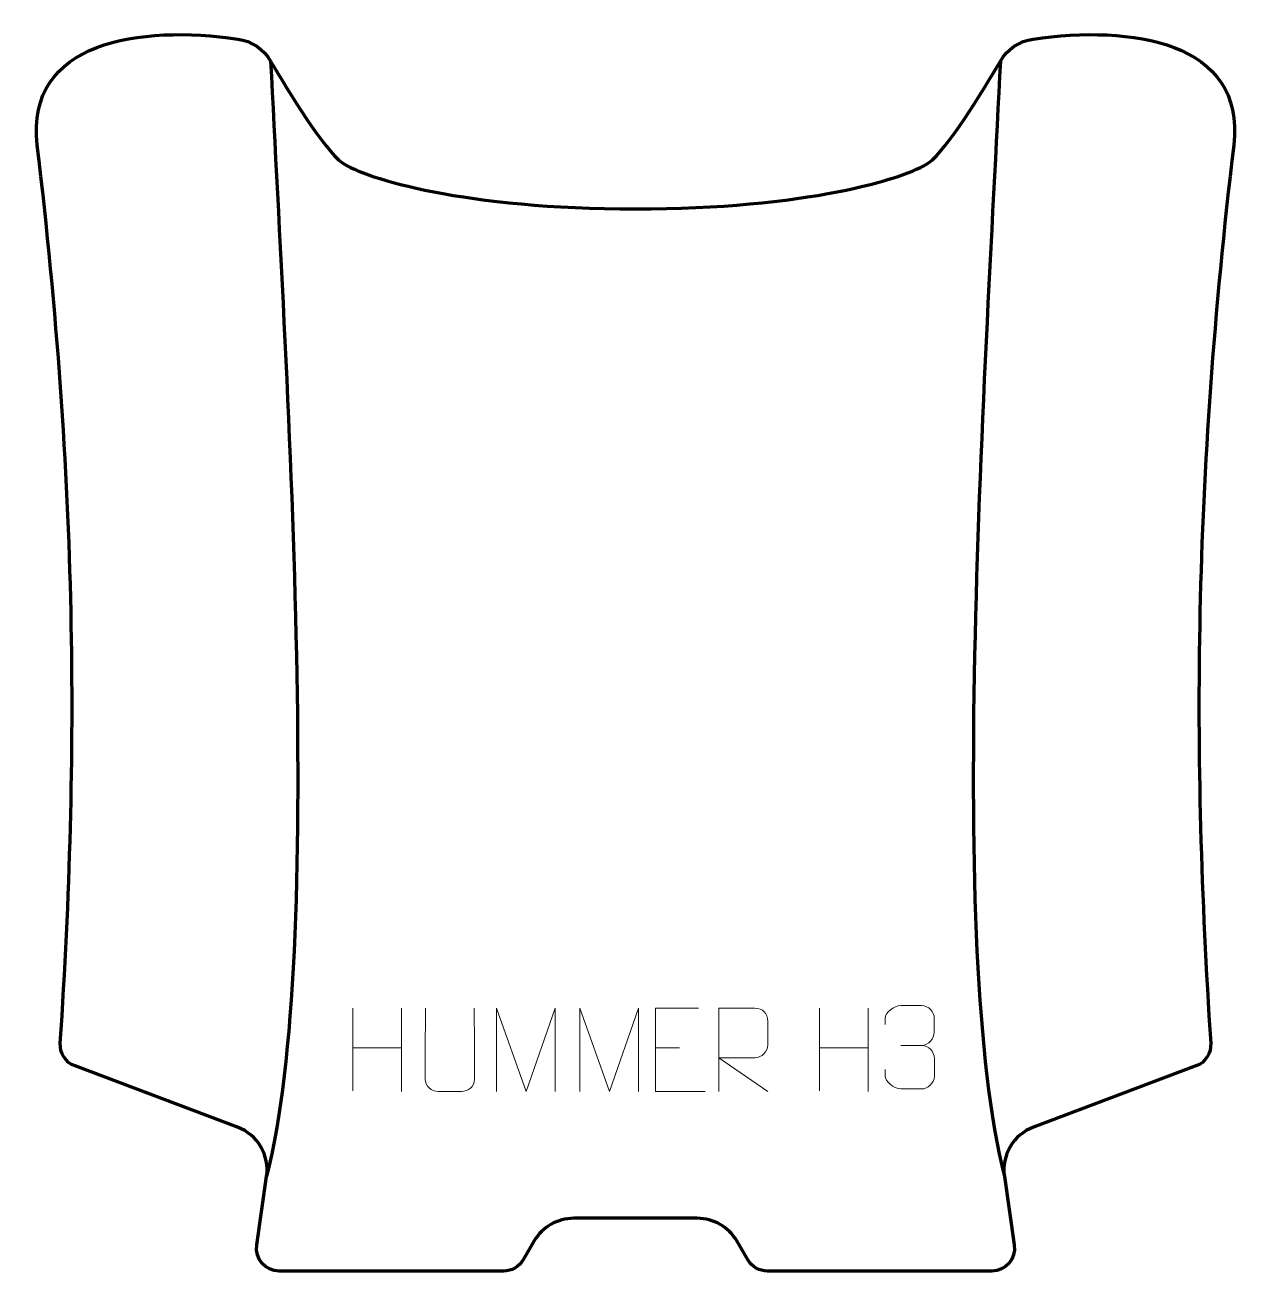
# Model space of a CAD drawing. Header units: millimetres. Extents: x -183 to 830, y -630 to 470.
# Drawn here: x -183.2 to 183.2, y -185.4 to 188.3 of the extents above; entities that cross this region are included whole.
import ezdxf

# ---------------------------------------------------------------- set-up
doc = ezdxf.new("R2010")
doc.units = ezdxf.units.MM
doc.header["$MEASUREMENT"] = 0
for name, color, linetype in [('layer 1', 7, 'Continuous'), ('layer 2', 7, 'Continuous'), ('layer 3', 7, 'Continuous')]:
    doc.layers.add(name, color=color, linetype=linetype)

msp = doc.modelspace()

# ---------------------------------------------------------------- linework, layer by layer
at = {"layer": 'layer 1', "color": 250, "lineweight": 9}
for points in [[(-84.8064, -106.5636), (-84.8064, -106.5636), (-84.8064, -131.3411), (-84.8064, -131.3411)], [(-70.1631, -106.5636), (-70.1631, -106.5636), (-70.1631, -131.5171), (-70.1631, -131.5171)], [(55.1936, -106.5636), (55.1936, -106.5636), (55.1936, -131.3411), (55.1936, -131.3411)], [(69.8369, -106.5636), (69.8369, -106.5636), (69.8369, -131.5171), (69.8369, -131.5171)], [(-84.8064, -118.4459), (-84.8064, -118.4459), (-70.1631, -118.4455), (-70.1631, -118.4455)], [(6.0145, -118.4359), (6.0145, -118.4359), (13.1826, -118.4359), (13.1826, -118.4359)], [(55.1936, -118.4459), (55.1936, -118.4459), (69.8369, -118.4455), (69.8369, -118.4455)], [(79.598, -117.7242), (79.598, -117.7242), (85.7944, -117.7242), (85.7944, -117.7242)]]:
    msp.add_open_spline(points, degree=3, dxfattribs=at)
for points, knots in [([(-48.361, -106.5598), (-48.3614, -112.0993), (-48.2656, -122.3011), (-48.2652, -127.8415), (-48.2652, -127.8415), (-48.405, -130.081), (-50.0822, -131.5072), (-52.2299, -131.5177), (-52.2299, -131.5177), (-54.5618, -131.5173), (-56.8937, -131.5173), (-59.2252, -131.5177), (-59.2252, -131.5177), (-61.1502, -131.6192), (-63.1223, -129.8027), (-63.1111, -127.8582), (-63.1111, -127.8582), (-63.1108, -122.2963), (-63.0154, -112.1209), (-63.0158, -106.5598)], [0, 0, 0, 0, 0.16666667, 0.16666667, 0.16666667, 0.16666667, 0.33333333, 0.33333333, 0.33333333, 0.33333333, 0.5, 0.5, 0.5, 0.5, 0.66666667, 0.66666667, 0.66666667, 0.66666667, 1, 1, 1, 1]), ([(-41.7444, -131.5171), (-41.7444, -131.5171), (-41.7444, -106.5592), (-41.7444, -106.5592), (-41.7444, -106.5592), (-41.7444, -106.5592), (-32.8193, -131.5171), (-32.8193, -131.5171), (-32.8193, -131.5171), (-32.8193, -131.5171), (-24.0594, -106.5597), (-24.0594, -106.5597), (-24.0594, -106.5597), (-24.0594, -106.5597), (-24.0594, -131.5171), (-24.0594, -131.5171)], [0, 0, 0, 0, 0.2, 0.2, 0.2, 0.2, 0.4, 0.4, 0.4, 0.4, 0.6, 0.6, 0.6, 0.6, 1, 1, 1, 1]), ([(-16.7444, -131.5171), (-16.7444, -131.5171), (-16.7444, -106.5592), (-16.7444, -106.5592), (-16.7444, -106.5592), (-16.7444, -106.5592), (-7.8193, -131.5171), (-7.8193, -131.5171), (-7.8193, -131.5171), (-7.8193, -131.5171), (0.9406, -106.5597), (0.9406, -106.5597), (0.9406, -106.5597), (0.9406, -106.5597), (0.9406, -131.5171), (0.9406, -131.5171)], [0, 0, 0, 0, 0.2, 0.2, 0.2, 0.2, 0.4, 0.4, 0.4, 0.4, 0.6, 0.6, 0.6, 0.6, 1, 1, 1, 1]), ([(18.8884, -106.5562), (18.8884, -106.5562), (6.0145, -106.5562), (6.0145, -106.5562), (6.0145, -106.5562), (6.0145, -106.5562), (6.0145, -131.5098), (6.0145, -131.5098), (6.0145, -131.5098), (6.0145, -131.5098), (20.8803, -131.5098), (20.8803, -131.5098)], [0, 0, 0, 0, 0.25, 0.25, 0.25, 0.25, 0.5, 0.5, 0.5, 0.5, 1, 1, 1, 1]), ([(25.0416, -131.5135), (25.0416, -131.5135), (25.0416, -106.56), (25.0416, -106.56), (25.0416, -106.56), (28.6364, -106.56), (32.2319, -106.56), (35.8271, -106.56), (35.8271, -106.56), (38.1524, -106.5977), (39.7097, -108.0877), (39.7056, -110.4541), (39.7056, -110.4541), (39.7052, -112.4896), (39.7052, -115.549), (39.7056, -117.585), (39.7056, -117.585), (39.6991, -119.4605), (37.8868, -121.4023), (35.8773, -121.4214), (35.8773, -121.4214), (35.8773, -121.4214), (25.0416, -121.4214), (25.0416, -121.4214), (25.0416, -121.4214), (25.0416, -121.4214), (39.6963, -131.5135), (39.6963, -131.5135)], [0, 0, 0, 0, 0.125, 0.125, 0.125, 0.125, 0.25, 0.25, 0.25, 0.25, 0.375, 0.375, 0.375, 0.375, 0.5, 0.5, 0.5, 0.5, 0.625, 0.625, 0.625, 0.625, 0.75, 0.75, 0.75, 0.75, 1, 1, 1, 1]), ([(74.8883, -111.479), (74.8883, -111.479), (74.8883, -109.6218), (74.8883, -109.6218), (74.8883, -109.6218), (74.874, -107.8799), (77.5385, -105.7618), (79.5976, -105.7845), (79.5976, -105.7845), (81.6617, -105.7845), (83.7257, -105.7845), (85.7894, -105.7845), (85.7894, -105.7845), (87.9839, -105.7757), (89.5822, -107.6225), (89.6266, -109.5346), (89.6266, -109.5346), (89.6262, -110.9697), (89.6262, -112.4048), (89.6266, -113.8403), (89.6266, -113.8403), (89.578, -115.4938), (87.9754, -117.7238), (85.7771, -117.7138), (85.7771, -117.7138), (87.9808, -117.725), (89.5888, -119.5282), (89.6428, -121.5877), (89.6428, -121.5877), (89.6424, -123.3724), (89.6424, -125.1571), (89.6428, -126.9422), (89.6428, -126.9422), (89.6529, -129.0036), (87.598, -130.7667), (85.7771, -130.7586), (85.7771, -130.7586), (83.7118, -130.7583), (81.6466, -130.7583), (79.581, -130.7586), (79.581, -130.7586), (77.4124, -130.7471), (74.8814, -128.3469), (74.8628, -126.8851), (74.8628, -126.8851), (74.8628, -126.8851), (74.8628, -124.9765), (74.8628, -124.9765)], [0, 0, 0, 0, 0.07692308, 0.07692308, 0.07692308, 0.07692308, 0.15384615, 0.15384615, 0.15384615, 0.15384615, 0.23076923, 0.23076923, 0.23076923, 0.23076923, 0.30769231, 0.30769231, 0.30769231, 0.30769231, 0.38461538, 0.38461538, 0.38461538, 0.38461538, 0.46153846, 0.46153846, 0.46153846, 0.46153846, 0.53846154, 0.53846154, 0.53846154, 0.53846154, 0.61538462, 0.61538462, 0.61538462, 0.61538462, 0.69230769, 0.69230769, 0.69230769, 0.69230769, 0.76923077, 0.76923077, 0.76923077, 0.76923077, 0.84615385, 0.84615385, 0.84615385, 0.84615385, 1, 1, 1, 1])]:
    msp.add_open_spline(points, degree=3, knots=knots, dxfattribs=at)
at = {"layer": 'layer 2', "color": 12, "lineweight": 200}
msp.add_open_spline([(18.5459, -169.5536), (23.4061, -169.5536), (27.9017, -172.1297), (30.3595, -176.3224), (30.3595, -176.3224), (30.3595, -176.3224), (33.683, -181.9916), (33.683, -181.9916), (33.683, -181.9916), (34.912, -184.0877), (37.1592, -185.3756), (39.5891, -185.3756), (39.5891, -185.3756), (39.5891, -185.3756), (106.8582, -185.3756), (106.8582, -185.3756), (106.8582, -185.3756), (111.0334, -185.3756), (114.2362, -181.6719), (113.6338, -177.5407), (113.6338, -177.5407), (113.6338, -177.5407), (110.6388, -157.0095), (110.6388, -157.0095), (110.6388, -157.0095), (109.7093, -150.6399), (113.3429, -144.4827), (119.3688, -142.216), (119.3688, -142.216), (119.3688, -142.216), (168.1198, -123.8825), (168.1198, -123.8825), (168.1198, -123.8825), (170.9463, -122.8192), (172.7375, -120.0285), (172.5391, -117.0151), (172.5391, -117.0151), (166.7905, -29.7763), (167.3861, 50.9169), (179.4338, 152.2774), (179.4338, 152.2774), (183.1525, 183.5647), (148.2454, 188.2851), (119.3239, 184.0573), (119.3239, 184.0573), (115.1946, 183.4536), (111.5551, 181.0387), (109.4392, 177.4422), (109.4392, 177.4422), (104.0766, 168.3261), (93.2578, 150.6327), (88.0425, 147.0223), (88.0425, 147.0223), (80.9506, 142.1121), (51.0311, 133.1102), (-0.0001, 133.1102), (-0.0001, 133.1102), (-51.0313, 133.1102), (-80.9503, 142.1121), (-88.0428, 147.0223), (-88.0428, 147.0223), (-93.2575, 150.6327), (-104.0765, 168.3261), (-109.4395, 177.4422), (-109.4395, 177.4422), (-111.5554, 181.0387), (-115.1949, 183.4536), (-119.3237, 184.0573), (-119.3237, 184.0573), (-148.2456, 188.2851), (-183.1529, 183.5647), (-179.4337, 152.2774), (-179.4337, 152.2774), (-167.3864, 50.9169), (-166.7902, -29.7763), (-172.5393, -117.0151), (-172.5393, -117.0151), (-172.7378, -120.0285), (-170.9466, -122.8192), (-168.1201, -123.8825), (-168.1201, -123.8825), (-168.1201, -123.8825), (-119.3686, -142.216), (-119.3686, -142.216), (-119.3686, -142.216), (-113.3427, -144.4827), (-109.7096, -150.6399), (-110.6385, -157.0095), (-110.6385, -157.0095), (-110.6385, -157.0095), (-113.6341, -177.5407), (-113.6341, -177.5407), (-113.6341, -177.5407), (-114.2365, -181.6719), (-111.0337, -185.3756), (-106.859, -185.3756), (-106.859, -185.3756), (-106.859, -185.3756), (-39.5898, -185.3756), (-39.5898, -185.3756), (-39.5898, -185.3756), (-37.1595, -185.3756), (-34.9117, -184.0877), (-33.6828, -181.9916), (-33.6828, -181.9916), (-33.6828, -181.9916), (-30.3592, -176.3224), (-30.3592, -176.3224), (-30.3592, -176.3224), (-27.9018, -172.1297), (-23.4059, -169.5536), (-18.5462, -169.5536), (-18.5462, -169.5536), (-18.5462, -169.5536), (18.5459, -169.5536), (18.5459, -169.5536)], degree=3, knots=[0, 0, 0, 0, 0.03333333, 0.03333333, 0.03333333, 0.03333333, 0.06666667, 0.06666667, 0.06666667, 0.06666667, 0.1, 0.1, 0.1, 0.1, 0.13333333, 0.13333333, 0.13333333, 0.13333333, 0.16666667, 0.16666667, 0.16666667, 0.16666667, 0.2, 0.2, 0.2, 0.2, 0.23333333, 0.23333333, 0.23333333, 0.23333333, 0.26666667, 0.26666667, 0.26666667, 0.26666667, 0.3, 0.3, 0.3, 0.3, 0.33333333, 0.33333333, 0.33333333, 0.33333333, 0.36666667, 0.36666667, 0.36666667, 0.36666667, 0.4, 0.4, 0.4, 0.4, 0.43333333, 0.43333333, 0.43333333, 0.43333333, 0.46666667, 0.46666667, 0.46666667, 0.46666667, 0.5, 0.5, 0.5, 0.5, 0.53333333, 0.53333333, 0.53333333, 0.53333333, 0.56666667, 0.56666667, 0.56666667, 0.56666667, 0.6, 0.6, 0.6, 0.6, 0.63333333, 0.63333333, 0.63333333, 0.63333333, 0.66666667, 0.66666667, 0.66666667, 0.66666667, 0.7, 0.7, 0.7, 0.7, 0.73333333, 0.73333333, 0.73333333, 0.73333333, 0.76666667, 0.76666667, 0.76666667, 0.76666667, 0.8, 0.8, 0.8, 0.8, 0.83333333, 0.83333333, 0.83333333, 0.83333333, 0.86666667, 0.86666667, 0.86666667, 0.86666667, 0.9, 0.9, 0.9, 0.9, 0.93333333, 0.93333333, 0.93333333, 0.93333333, 1, 1, 1, 1], dxfattribs=at)
at = {"layer": 'layer 3', "color": 142, "lineweight": 200}
for points in [[(-109.4395, 177.442), (-104.6653, 79.1726), (-93.2262, -87.8524), (-110.6385, -157.0099)], [(109.4394, 177.442), (104.6652, 79.1726), (93.226, -87.8524), (110.6384, -157.0099)]]:
    msp.add_open_spline(points, degree=3, dxfattribs=at)

doc.saveas('drawing.dxf')
